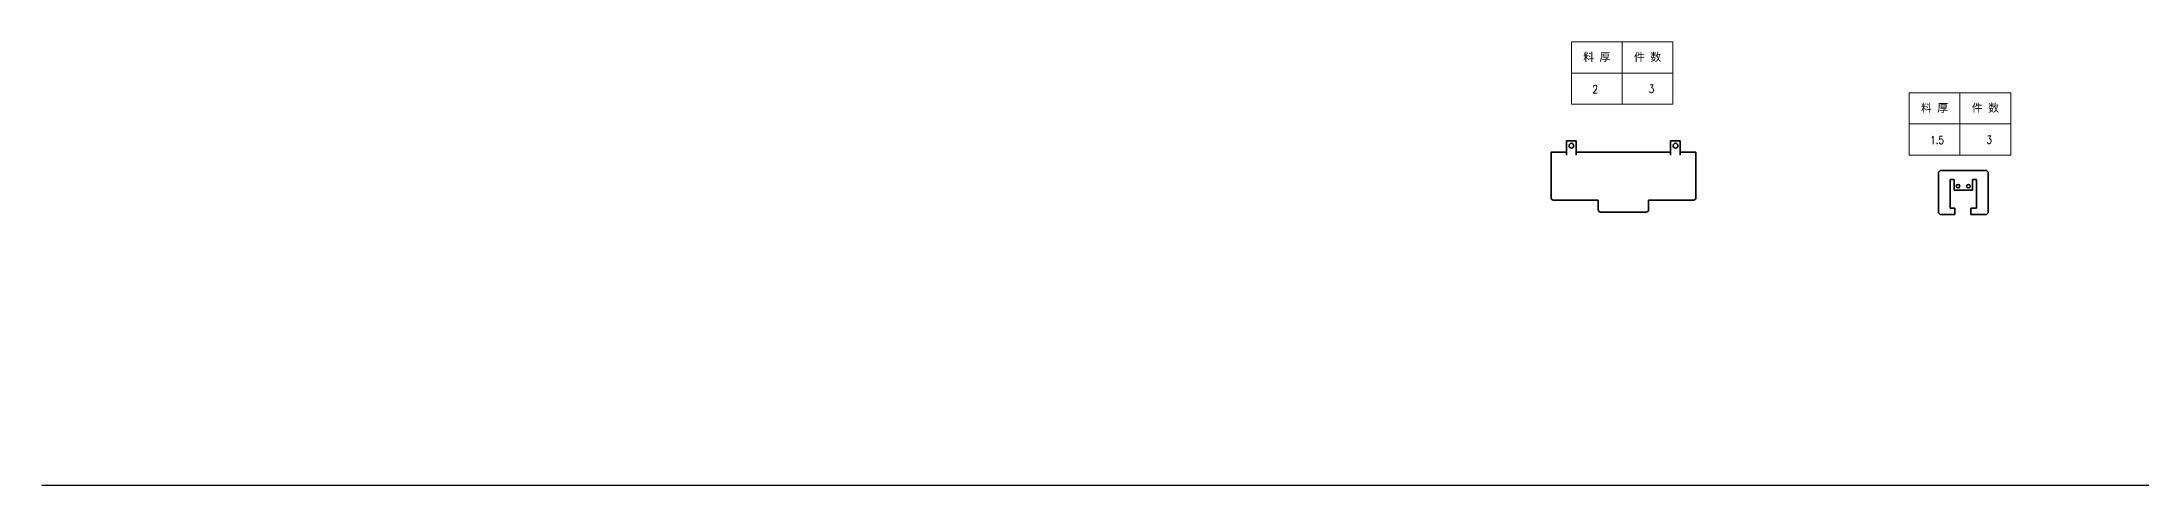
# Model space of a CAD drawing. Header units: millimetres. Extents: x 1201 to 11615, y -7347 to 2307.
# Drawn here: x 1201 to 3825, y 1516 to 2070 of the extents above; entities that cross this region are included whole.
import ezdxf
from ezdxf.enums import TextEntityAlignment as Align

# ---------------------------------------------------------------- set-up
doc = ezdxf.new("R2010")
doc.units = ezdxf.units.MM
doc.layers.add('DIM', color=3, linetype='Continuous', lineweight=20)
doc.layers.add('DRAWING', color=7, linetype='Continuous', lineweight=35)
doc.styles.add('DIM', font='romans.shx', dxfattribs={"width": 0.8, "bigfont": 'bigfont.shx'})
doc.styles.get("Standard").update_dxf_attribs({"font": 'arial.ttf'})

# ---------------------------------------------------------------- blocks, each defined once
blk = doc.blocks.new('*T31')
at = {"color": 0, "linetype": 'ByBlock', "lineweight": -2, "transparency": 16777216}
for p, q in [((0, 0), (127, 0)), ((0, 0), (0, -78)), ((63.5, 0), (63.5, -78)), ((127, 0), (127, -78)), ((0, -39), (127, -39)), ((0, -78), (127, -78))]:
    blk.add_line(p, q, dxfattribs=at)
at = {"color": 0, "transparency": 16777216, "char_height": 10, "width": 60.5, "attachment_point": 5}
for s, insert in [('{\\fSimSun|b0|i0|c134|p2;料 厚}', (31.75, -19.5)), ('{\\fSimSun|b0|i0|c134|p2;件 数}', (95.25, -19.5))]:
    blk.add_mtext(s, dxfattribs=dict(at, insert=insert))
blk = doc.blocks.new('拆图参数')
blk.add_blockref('*T31', (-63.5, 78))
at = {"style": 'DIM', "width": 0.8}
blk.add_attdef('6', text='', height=10, dxfattribs=at).set_placement((-37.1, 18.9), align=Align.MIDDLE_LEFT)
blk.add_attdef('1', text='', height=10, dxfattribs=at).set_placement((36.6, 19.3), align=Align.MIDDLE_CENTER)

msp = doc.modelspace()

# ---------------------------------------------------------------- linework, layer by layer
msp.add_line((1201.1, 1515.7), (11530.7, 1515.7))
at = {"layer": 'DRAWING', "lineweight": 35, "ltscale": 0.05}
for p, q in [((3106.7, 1946.2), (3106.7, 1930.2)), ((3118.7, 1930.2), (3118.7, 1946.2)), ((3236.7, 1930.2), (3236.7, 1946.2)), ((3248.7, 1946.2), (3248.7, 1930.2)), ((3143.2, 1932.2), (3145.2, 1932.2)), ((3210.2, 1932.2), (3212.2, 1932.2)), ((3590.9, 1896.6), (3590.9, 1894.6)), ((3613.9, 1894.6), (3613.9, 1896.6)), ((3145.2, 1872.2), (3143.2, 1872.2)), ((3212.2, 1872.2), (3210.2, 1872.2))]:
    msp.add_line(p, q, dxfattribs=at)
at = {"layer": 'DRAWING', "lineweight": 35}
for p, q in [((3106.7, 1946.2), (3118.7, 1946.2)), ((3248.7, 1946.2), (3236.7, 1946.2)), ((3087.2, 1932.2), (3087.2, 1875.2)), ((3143.2, 1932.2), (3118.7, 1932.2)), ((3209.2, 1932.2), (3146.2, 1932.2)), ((3212.2, 1932.2), (3236.7, 1932.2)), ((3268.2, 1932.2), (3268.2, 1875.2)), ((3571.4, 1907.1), (3571.4, 1856.1)), ((3631.4, 1909.1), (3573.4, 1909.1)), ((3585.9, 1862.1), (3585.9, 1898.1)), ((3618.9, 1898.1), (3618.9, 1862.1)), ((3633.4, 1856.1), (3633.4, 1907.1)), ((3090.2, 1872.2), (3143.2, 1872.2)), ((3265.2, 1872.2), (3212.2, 1872.2)), ((3613.9, 1884.6), (3590.9, 1884.6)), ((3149.2, 1857.2), (3206.2, 1857.2))]:
    msp.add_line(p, q, dxfattribs=at)
at = {"layer": 'DRAWING', "lineweight": 35, "ltscale": 0.375}
for p, q in [((3106.7, 1928.2), (3106.7, 1946.2)), ((3118.7, 1928.2), (3118.7, 1946.2)), ((3236.7, 1928.2), (3236.7, 1946.2)), ((3248.7, 1928.2), (3248.7, 1946.2))]:
    msp.add_line(p, q, dxfattribs=at)
at = {"layer": 'DRAWING', "lineweight": 35, "ltscale": 0.4875}
for p, q in [((3106.7, 1932.2), (3087.2, 1932.2)), ((3248.7, 1932.2), (3268.2, 1932.2)), ((3611.9, 1854.1), (3631.4, 1854.1))]:
    msp.add_line(p, q, dxfattribs=at)
at = {"layer": 'DRAWING', "lineweight": 35, "ltscale": 0.075}
for p, q in [((3146.2, 1932.2), (3143.2, 1932.2)), ((3209.2, 1932.2), (3212.2, 1932.2)), ((3146.2, 1872.2), (3143.2, 1872.2)), ((3209.2, 1872.2), (3212.2, 1872.2))]:
    msp.add_line(p, q, dxfattribs=at)
at = {"layer": 'DRAWING', "lineweight": 35, "ltscale": 0.025}
for p, q in [((3145.2, 1932.2), (3146.2, 1932.2)), ((3209.2, 1932.2), (3210.2, 1932.2)), ((3145.2, 1872.2), (3146.2, 1872.2)), ((3146.2, 1869.2), (3146.2, 1872.2)), ((3209.2, 1869.2), (3209.2, 1872.2)), ((3210.2, 1872.2), (3209.2, 1872.2))]:
    msp.add_line(p, q, dxfattribs=at)
at = {"layer": 'DRAWING', "lineweight": 35, "ltscale": 0.070711}
for p, q in [((3573.4, 1909.1), (3571.4, 1907.1)), ((3633.4, 1907.1), (3631.4, 1909.1)), ((3571.4, 1856.1), (3573.4, 1854.1)), ((3631.4, 1854.1), (3633.4, 1856.1))]:
    msp.add_line(p, q, dxfattribs=at)
at = {"layer": 'DRAWING', "lineweight": 35, "ltscale": 0.125}
for p, q in [((3585.9, 1898.1), (3590.9, 1898.1)), ((3613.9, 1898.1), (3618.9, 1898.1))]:
    msp.add_line(p, q, dxfattribs=at)
at = {"layer": 'DRAWING', "lineweight": 35, "ltscale": 0.0375}
for p, q in [((3590.9, 1898.1), (3590.9, 1896.6)), ((3590.9, 1894.6), (3590.9, 1893.1)), ((3613.9, 1896.6), (3613.9, 1898.1)), ((3613.9, 1894.6), (3613.9, 1893.1))]:
    msp.add_line(p, q, dxfattribs=at)
at = {"layer": 'DRAWING', "lineweight": 35, "ltscale": 0.0625}
for p, q in [((3590.9, 1892.1), (3590.9, 1894.6)), ((3613.9, 1894.6), (3613.9, 1892.1))]:
    msp.add_line(p, q, dxfattribs=at)
at = {"layer": 'DRAWING', "lineweight": 35, "ltscale": 0.1875}
for p, q in [((3590.9, 1892.1), (3590.9, 1884.6)), ((3613.9, 1884.6), (3613.9, 1892.1))]:
    msp.add_line(p, q, dxfattribs=at)
at = {"layer": 'DRAWING', "lineweight": 35, "ltscale": 0.225}
for p, q in [((3146.2, 1869.2), (3146.2, 1860.2)), ((3209.2, 1869.2), (3209.2, 1860.2))]:
    msp.add_line(p, q, dxfattribs=at)
at = {"layer": 'DRAWING', "lineweight": 35, "ltscale": 0.4625}
msp.add_line((3573.4, 1854.1), (3591.9, 1854.1), dxfattribs=at)
at = {"layer": 'DRAWING', "lineweight": 35, "ltscale": 0.15}
msp.add_line((3591.9, 1862.1), (3585.9, 1862.1), dxfattribs=at)
at = {"layer": 'DRAWING', "lineweight": 35, "ltscale": 0.2}
for p, q in [((3591.9, 1854.1), (3591.9, 1862.1)), ((3611.9, 1862.1), (3611.9, 1854.1))]:
    msp.add_line(p, q, dxfattribs=at)
at = {"layer": 'DRAWING', "lineweight": 35, "ltscale": 0.175}
msp.add_line((3618.9, 1862.1), (3611.9, 1862.1), dxfattribs=at)
at = {"layer": 'DRAWING', "lineweight": 35}
for centre, radius in [((3112.7, 1940.2), 3), ((3242.7, 1940.2), 3), ((3595.9, 1889.6), 2.25), ((3608.9, 1889.6), 2.25)]:
    msp.add_circle(centre, radius, dxfattribs=at)
for centre, start, end in [((3090.2, 1875.2), 180, 270), ((3265.2, 1875.2), 270, 0), ((3149.2, 1860.2), 180, 270), ((3206.2, 1860.2), 270, 0)]:
    msp.add_arc(centre, 3, start, end, dxfattribs=at)

# ---------------------------------------------------------------- block references
at = {"layer": 'DIM', "ltscale": 2}
for p, values in [((3176.1, 1992), {'1': '3', '6': '2'}), ((3598.3, 1928.4), {'1': '3', '6': '1.5'})]:
    msp.add_blockref('拆图参数', p, dxfattribs=at).add_auto_attribs(values)

doc.saveas('drawing.dxf')
